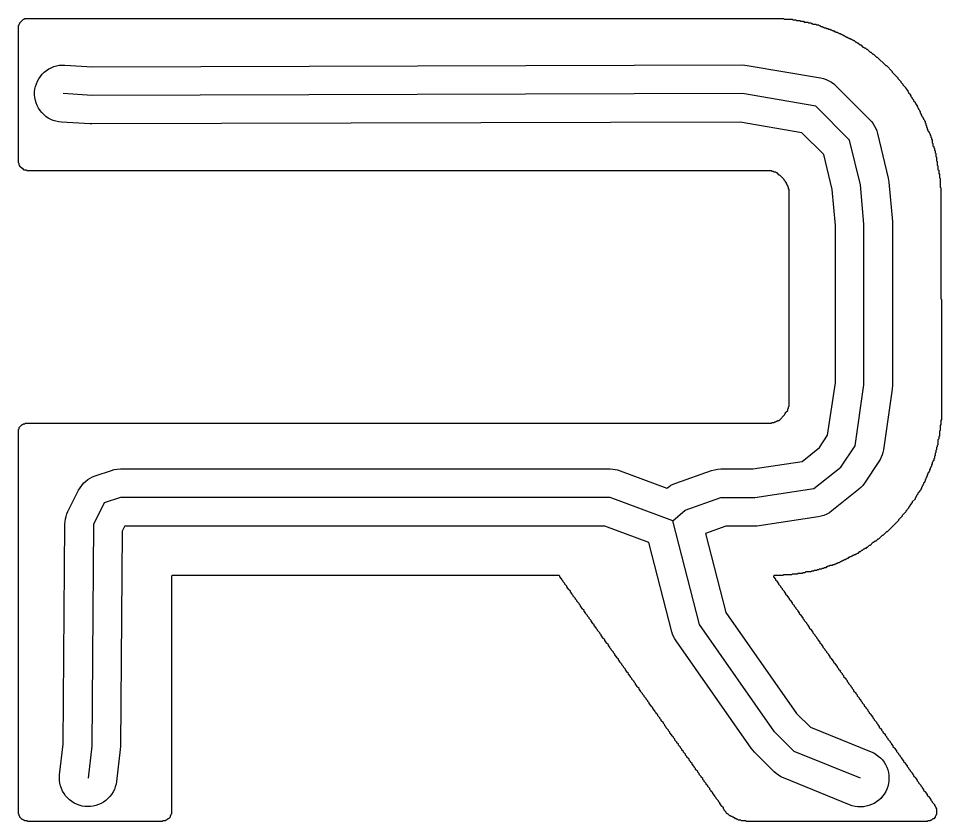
# Model space of a CAD drawing. Header units: millimetres. Extents: x 0 to 1730, y 0 to 225.
# Drawn here: x 1600.8 to 1729.9, y 56.8 to 169.1 of the extents above; entities that cross this region are included whole.
import ezdxf

# ---------------------------------------------------------------- set-up
doc = ezdxf.new("R2010")
doc.units = ezdxf.units.MM
for name, color, linetype in [('CENTERLINE', 1, 'Continuous'), ('GROOVE_8MM', 3, 'Continuous'), ('OUTLINE', 7, 'Continuous')]:
    doc.layers.add(name, color=color, linetype=linetype)

msp = doc.modelspace()

# ---------------------------------------------------------------- linework, layer by layer
at = {"layer": 'CENTERLINE'}
for points in [[(1692.3, 98.85), (1694.05, 100.35), (1699.05, 102.1), (1703.8, 102.1), (1712.05, 103.35), (1715.8, 106.35), (1717.8, 109.35), (1719.05, 117.85), (1719.05, 140.35), (1718.55, 145.85), (1717.05, 152.1), (1712.3, 156.85), (1702.05, 158.6), (1611.05, 158.35), (1607.06, 158.59)], [(1692.3, 98.85), (1683.55, 102.1), (1615.05, 102.1), (1612.8, 101.35), (1611.3, 98.35), (1611.05, 67.35), (1610.54, 62.88)], [(1718.55, 62.85), (1709.3, 66.6), (1706.55, 69.35), (1696.05, 84.35), (1692.3, 98.85)]]:
    msp.add_lwpolyline(points, dxfattribs=at)
at = {"layer": 'GROOVE_8MM'}
msp.add_lwpolyline([(1706.47, 63.77), (1703.72, 66.52), (1703.49, 66.78), (1703.27, 67.06), (1692.77, 82.06), (1692.58, 82.36), (1692.42, 82.68), (1692.28, 83.01), (1692.18, 83.35), (1688.95, 95.83), (1682.83, 98.1), (1615.7, 98.1), (1615.64, 98.08), (1615.29, 97.39), (1615.05, 67.32), (1615.02, 66.89), (1614.51, 62.42), (1614.45, 62.04), (1614.34, 61.66), (1614.21, 61.29), (1614.03, 60.94), (1613.82, 60.6), (1613.59, 60.29), (1613.32, 60.01), (1613.02, 59.75), (1612.7, 59.52), (1612.36, 59.32), (1612.01, 59.16), (1611.63, 59.03), (1611.25, 58.94), (1610.86, 58.89), (1610.47, 58.88), (1610.08, 58.91), (1609.69, 58.97), (1609.31, 59.07), (1608.94, 59.21), (1608.59, 59.38), (1608.26, 59.59), (1607.95, 59.83), (1607.66, 60.1), (1607.4, 60.39), (1607.17, 60.71), (1606.98, 61.05), (1606.82, 61.41), (1606.69, 61.78), (1606.6, 62.16), (1606.55, 62.55), (1606.54, 62.95), (1606.56, 63.34), (1607.05, 67.6), (1607.3, 98.38), (1607.32, 98.75), (1607.37, 99.11), (1607.46, 99.46), (1607.57, 99.81), (1607.72, 100.14), (1609.22, 103.14), (1609.41, 103.48), (1609.64, 103.8), (1609.9, 104.1), (1610.18, 104.37), (1610.49, 104.61), (1610.82, 104.83), (1611.17, 105), (1611.54, 105.15), (1613.79, 105.9), (1614.2, 106.01), (1614.62, 106.08), (1615.05, 106.1), (1683.55, 106.1), (1683.91, 106.08), (1684.26, 106.04), (1684.6, 105.96), (1684.94, 105.85), (1691.49, 103.42), (1691.74, 103.62), (1692.05, 103.82), (1692.38, 103.99), (1692.73, 104.13), (1697.73, 105.88), (1698.16, 106), (1698.6, 106.08), (1699.05, 106.1), (1703.5, 106.1), (1710.39, 107.14), (1712.82, 109.09), (1713.97, 110.82), (1715.05, 118.14), (1715.05, 140.17), (1714.59, 145.2), (1713.42, 150.07), (1710.37, 153.12), (1701.72, 154.6), (1611.06, 154.35), (1610.81, 154.36), (1606.82, 154.59), (1606.43, 154.64), (1606.05, 154.72), (1605.67, 154.83), (1605.31, 154.99), (1604.97, 155.18), (1604.64, 155.4), (1604.34, 155.65), (1604.07, 155.93), (1603.82, 156.23), (1603.61, 156.56), (1603.42, 156.91), (1603.28, 157.28), (1603.17, 157.65), (1603.09, 158.04), (1603.06, 158.43), (1603.06, 158.82), (1603.11, 159.21), (1603.19, 159.6), (1603.3, 159.97), (1603.46, 160.33), (1603.65, 160.68), (1603.87, 161), (1604.12, 161.3), (1604.4, 161.58), (1604.71, 161.82), (1605.03, 162.04), (1605.38, 162.22), (1605.75, 162.37), (1606.12, 162.48), (1606.51, 162.55), (1606.9, 162.58), (1607.29, 162.58), (1611.16, 162.35), (1702.04, 162.6), (1702.38, 162.59), (1702.72, 162.54), (1712.97, 160.79), (1713.37, 160.7), (1713.76, 160.57), (1714.14, 160.4), (1714.49, 160.2), (1714.82, 159.95), (1715.13, 159.68), (1719.88, 154.93), (1720.13, 154.66), (1720.35, 154.37), (1720.54, 154.05), (1720.7, 153.73), (1720.84, 153.39), (1720.94, 153.03), (1722.44, 146.78), (1722.53, 146.21), (1723.03, 140.71), (1723.05, 140.35), (1723.05, 117.85), (1723.01, 117.27), (1721.76, 108.77), (1721.69, 108.42), (1721.59, 108.08), (1721.47, 107.75), (1721.31, 107.43), (1721.13, 107.13), (1719.13, 104.13), (1718.88, 103.8), (1718.61, 103.5), (1718.3, 103.23), (1714.55, 100.23), (1714.21, 99.98), (1713.84, 99.78), (1713.46, 99.61), (1713.06, 99.48), (1712.65, 99.4), (1704.4, 98.15), (1704.1, 98.11), (1703.8, 98.1), (1699.73, 98.1), (1696.88, 97.1), (1699.74, 86.05), (1709.63, 71.93), (1711.55, 70), (1720.05, 66.56), (1720.41, 66.39), (1720.75, 66.19), (1721.06, 65.96), (1721.36, 65.7), (1721.62, 65.41), (1721.86, 65.1), (1722.06, 64.76), (1722.23, 64.41), (1722.37, 64.04), (1722.47, 63.66), (1722.53, 63.27), (1722.55, 62.88), (1722.53, 62.49), (1722.48, 62.1), (1722.39, 61.72), (1722.26, 61.35), (1722.09, 60.99), (1721.89, 60.65), (1721.66, 60.34), (1721.4, 60.04), (1721.11, 59.78), (1720.8, 59.54), (1720.46, 59.34), (1720.11, 59.17), (1719.74, 59.03), (1719.36, 58.93), (1718.97, 58.87), (1718.58, 58.85), (1718.19, 58.87), (1717.8, 58.92), (1717.42, 59.01), (1717.05, 59.14), (1707.8, 62.89), (1707.43, 63.06), (1707.09, 63.27), (1706.77, 63.5), (1706.47, 63.77)], close=True, dxfattribs=at)
at = {"layer": 'OUTLINE'}
msp.add_lwpolyline([(1709.1, 168.9), (1709.5, 168.9), (1709.6, 168.8), (1710.1, 168.8), (1710.2, 168.7), (1710.6, 168.7), (1710.7, 168.6), (1711.2, 168.6), (1711.3, 168.5), (1711.6, 168.5), (1711.7, 168.4), (1711.8, 168.4), (1711.9, 168.3), (1712.3, 168.3), (1712.4, 168.2), (1712.7, 168.2), (1712.8, 168.1), (1712.9, 168.1), (1713, 168), (1713.2, 168), (1713.3, 167.9), (1713.4, 167.9), (1713.5, 167.8), (1713.7, 167.8), (1713.8, 167.7), (1714, 167.7), (1714.1, 167.6), (1714.3, 167.6), (1714.4, 167.5), (1714.5, 167.5), (1714.6, 167.4), (1714.8, 167.4), (1714.9, 167.3), (1715, 167.3), (1715.1, 167.2), (1715.3, 167.2), (1715.4, 167.1), (1715.5, 167.1), (1715.6, 167), (1715.7, 167), (1715.8, 166.9), (1715.9, 166.9), (1716, 166.8), (1716.1, 166.8), (1716.2, 166.7), (1716.3, 166.7), (1716.4, 166.6), (1716.5, 166.6), (1716.6, 166.5), (1716.7, 166.5), (1716.8, 166.4), (1716.9, 166.4), (1717, 166.3), (1717.1, 166.3), (1717.2, 166.2), (1717.3, 166.2), (1717.4, 166.1), (1717.5, 166.1), (1717.6, 166), (1717.7, 166), (1717.9, 165.8), (1718, 165.8), (1718.1, 165.7), (1718.2, 165.7), (1718.5, 165.4), (1718.6, 165.4), (1718.9, 165.1), (1719, 165.1), (1719.1, 165), (1719.2, 165), (1719.4, 164.8), (1719.5, 164.8), (1719.9, 164.4), (1720, 164.4), (1720.3, 164.1), (1720.4, 164.1), (1720.8, 163.7), (1720.9, 163.7), (1722.1, 162.5), (1722.2, 162.5), (1723, 161.7), (1723, 161.6), (1723.8, 160.8), (1723.8, 160.7), (1724.2, 160.3), (1724.2, 160.2), (1724.5, 159.9), (1724.5, 159.8), (1724.9, 159.4), (1724.9, 159.3), (1725.2, 159), (1725.2, 158.9), (1725.3, 158.8), (1725.3, 158.7), (1725.5, 158.5), (1725.5, 158.4), (1725.6, 158.3), (1725.6, 158.2), (1725.8, 158), (1725.8, 157.9), (1726, 157.7), (1726, 157.6), (1726.2, 157.4), (1726.2, 157.3), (1726.3, 157.2), (1726.3, 157.1), (1726.5, 156.9), (1726.5, 156.8), (1726.6, 156.7), (1726.6, 156.6), (1726.7, 156.5), (1726.7, 156.4), (1726.8, 156.3), (1726.8, 156.2), (1726.9, 156.1), (1726.9, 155.9), (1727, 155.8), (1727, 155.7), (1727.1, 155.6), (1727.1, 155.5), (1727.3, 155.3), (1727.3, 155.2), (1727.4, 155.1), (1727.4, 155), (1727.5, 154.9), (1727.5, 154.8), (1727.6, 154.7), (1727.6, 154.5), (1727.7, 154.4), (1727.7, 154.2), (1727.8, 154.1), (1727.8, 153.9), (1727.9, 153.8), (1727.9, 153.6), (1728, 153.5), (1728, 153.4), (1728.1, 153.3), (1728.1, 153.2), (1728.2, 153.1), (1728.2, 153), (1728.3, 152.9), (1728.3, 152.8), (1728.4, 152.7), (1728.4, 152.5), (1728.5, 152.4), (1728.5, 152.2), (1728.6, 152.1), (1728.6, 151.7), (1728.7, 151.6), (1728.7, 151.3), (1728.8, 151.2), (1728.8, 151), (1728.9, 150.9), (1728.9, 150.7), (1729, 150.6), (1729, 150.3), (1729.1, 150.2), (1729.1, 149.8), (1729.2, 149.7), (1729.2, 149.2), (1729.3, 149.1), (1729.3, 148.6), (1729.4, 148.5), (1729.4, 148), (1729.5, 147.9), (1729.5, 147.4), (1729.6, 147.3), (1729.6, 146.8), (1729.7, 146.7), (1729.7, 145.5), (1729.8, 145.4), (1729.8, 129.9), (1729.9, 129.8), (1729.9, 113), (1729.8, 112.9), (1729.8, 112.3), (1729.7, 112.2), (1729.7, 111.5), (1729.6, 111.4), (1729.6, 110.7), (1729.5, 110.6), (1729.5, 110.3), (1729.4, 110.2), (1729.4, 109.5), (1729.3, 109.4), (1729.3, 109.2), (1729.2, 109.1), (1729.2, 108.8), (1729.1, 108.7), (1729.1, 108.4), (1729, 108.3), (1729, 108), (1728.9, 107.9), (1728.9, 107.6), (1728.8, 107.5), (1728.8, 107.3), (1728.7, 107.2), (1728.7, 107.1), (1728.6, 107), (1728.6, 106.8), (1728.5, 106.7), (1728.5, 106.5), (1728.4, 106.4), (1728.4, 106.3), (1728.3, 106.2), (1728.3, 106.1), (1728.2, 106), (1728.2, 105.8), (1728.1, 105.7), (1728.1, 105.6), (1728, 105.5), (1728, 105.4), (1727.9, 105.3), (1727.9, 105.1), (1727.8, 105), (1727.8, 104.9), (1727.7, 104.8), (1727.7, 104.7), (1727.6, 104.6), (1727.6, 104.4), (1727.5, 104.3), (1727.5, 104.2), (1727.4, 104.1), (1727.4, 104), (1727.3, 103.9), (1727.3, 103.8), (1727.2, 103.7), (1727.2, 103.6), (1727.1, 103.5), (1727.1, 103.4), (1727, 103.3), (1727, 103.2), (1726.8, 103), (1726.8, 102.9), (1726.6, 102.7), (1726.6, 102.6), (1726.4, 102.4), (1726.4, 102.3), (1726.3, 102.2), (1726.3, 102.1), (1726.2, 102), (1726.2, 101.9), (1725.8, 101.5), (1725.8, 101.4), (1725.5, 101.1), (1725.5, 101), (1725.4, 100.9), (1725.4, 100.8), (1725.3, 100.7), (1725.3, 100.6), (1724.9, 100.2), (1724.9, 100.1), (1724.4, 99.6), (1724.4, 99.5), (1723.9, 99), (1723.9, 98.9), (1722.3, 97.3), (1722.2, 97.3), (1721.7, 96.8), (1721.6, 96.8), (1721.1, 96.3), (1721, 96.3), (1720.7, 96), (1720.6, 96), (1720.4, 95.8), (1720.3, 95.8), (1719.9, 95.4), (1719.8, 95.4), (1719.5, 95.1), (1719.4, 95.1), (1719.3, 95), (1719.2, 95), (1719.1, 94.9), (1719, 94.9), (1718.8, 94.7), (1718.7, 94.7), (1718.5, 94.5), (1718.4, 94.5), (1718.2, 94.3), (1718.1, 94.3), (1718, 94.2), (1717.9, 94.2), (1717.8, 94.1), (1717.7, 94.1), (1717.6, 94), (1717.5, 94), (1717.4, 93.9), (1717.3, 93.9), (1717.2, 93.8), (1717.1, 93.8), (1717, 93.7), (1716.9, 93.7), (1716.8, 93.6), (1716.7, 93.6), (1716.6, 93.5), (1716.5, 93.5), (1716.4, 93.4), (1716.3, 93.4), (1716.2, 93.3), (1716.1, 93.3), (1716, 93.2), (1715.9, 93.2), (1715.8, 93.1), (1715.7, 93.1), (1715.6, 93), (1715.4, 93), (1715.3, 92.9), (1715.2, 92.9), (1715.1, 92.8), (1715, 92.8), (1714.9, 92.7), (1714.7, 92.7), (1714.6, 92.6), (1714.3, 92.6), (1714.2, 92.5), (1714, 92.5), (1713.9, 92.4), (1713.8, 92.4), (1713.7, 92.3), (1713.5, 92.3), (1713.4, 92.2), (1713.2, 92.2), (1713.1, 92.1), (1712.8, 92.1), (1712.7, 92), (1712.5, 92), (1712.4, 91.9), (1712.1, 91.9), (1712, 91.8), (1711.7, 91.8), (1711.6, 91.7), (1710.9, 91.7), (1710.8, 91.6), (1710.5, 91.6), (1710.4, 91.5), (1709.8, 91.5), (1709.7, 91.4), (1709, 91.4), (1708.9, 91.3), (1707.8, 91.3), (1707.7, 91.2), (1706.5, 91.2), (1706.4, 91.1), (1706.4, 91), (1706.7, 90.7), (1706.7, 90.6), (1706.9, 90.4), (1706.9, 90.3), (1707.1, 90.1), (1707.1, 90), (1707.4, 89.7), (1707.4, 89.6), (1707.6, 89.4), (1707.6, 89.3), (1707.9, 89), (1707.9, 88.9), (1708.1, 88.7), (1708.1, 88.6), (1708.3, 88.4), (1708.3, 88.3), (1708.6, 88), (1708.6, 87.9), (1708.8, 87.7), (1708.8, 87.6), (1709, 87.4), (1709, 87.3), (1709.3, 87), (1709.3, 86.9), (1709.5, 86.7), (1709.5, 86.6), (1709.8, 86.3), (1709.8, 86.2), (1710, 86), (1710, 85.9), (1710.2, 85.7), (1710.2, 85.6), (1710.5, 85.3), (1710.5, 85.2), (1710.7, 85), (1710.7, 84.9), (1711, 84.6), (1711, 84.5), (1711.2, 84.3), (1711.2, 84.2), (1711.4, 84), (1711.4, 83.9), (1711.7, 83.6), (1711.7, 83.5), (1711.9, 83.3), (1711.9, 83.2), (1712.2, 82.9), (1712.2, 82.8), (1712.4, 82.6), (1712.4, 82.5), (1712.6, 82.3), (1712.6, 82.2), (1712.9, 81.9), (1712.9, 81.8), (1713.1, 81.6), (1713.1, 81.5), (1713.3, 81.3), (1713.3, 81.2), (1713.6, 80.9), (1713.6, 80.8), (1713.8, 80.6), (1713.8, 80.5), (1714.1, 80.2), (1714.1, 80.1), (1714.3, 79.9), (1714.3, 79.8), (1714.5, 79.6), (1714.5, 79.5), (1714.8, 79.2), (1714.8, 79.1), (1715, 78.9), (1715, 78.8), (1715.3, 78.5), (1715.3, 78.4), (1715.5, 78.2), (1715.5, 78.1), (1715.7, 77.9), (1715.7, 77.8), (1716, 77.5), (1716, 77.4), (1716.2, 77.2), (1716.2, 77.1), (1716.5, 76.8), (1716.5, 76.7), (1716.7, 76.5), (1716.7, 76.4), (1716.9, 76.2), (1716.9, 76.1), (1717.2, 75.8), (1717.2, 75.7), (1717.4, 75.5), (1717.4, 75.4), (1717.6, 75.2), (1717.6, 75.1), (1717.9, 74.8), (1717.9, 74.7), (1718.1, 74.5), (1718.1, 74.4), (1718.4, 74.1), (1718.4, 74), (1718.6, 73.8), (1718.6, 73.7), (1718.8, 73.5), (1718.8, 73.4), (1719.1, 73.1), (1719.1, 73), (1719.3, 72.8), (1719.3, 72.7), (1719.6, 72.4), (1719.6, 72.3), (1719.8, 72.1), (1719.8, 72), (1720, 71.8), (1720, 71.7), (1720.3, 71.4), (1720.3, 71.3), (1720.5, 71.1), (1720.5, 71), (1720.8, 70.7), (1720.8, 70.6), (1721, 70.4), (1721, 70.3), (1721.2, 70.1), (1721.2, 70), (1721.5, 69.7), (1721.5, 69.6), (1721.7, 69.4), (1721.7, 69.3), (1722, 69), (1722, 68.9), (1722.2, 68.7), (1722.2, 68.6), (1722.4, 68.4), (1722.4, 68.3), (1722.7, 68), (1722.7, 67.9), (1722.9, 67.7), (1722.9, 67.6), (1723.1, 67.4), (1723.1, 67.3), (1723.4, 67), (1723.4, 66.9), (1723.6, 66.7), (1723.6, 66.6), (1723.9, 66.3), (1723.9, 66.2), (1724.1, 66), (1724.1, 65.9), (1724.3, 65.7), (1724.3, 65.6), (1724.6, 65.3), (1724.6, 65.2), (1724.8, 65), (1724.8, 64.9), (1725.1, 64.6), (1725.1, 64.5), (1725.3, 64.3), (1725.3, 64.2), (1725.5, 64), (1725.5, 63.9), (1725.8, 63.6), (1725.8, 63.5), (1726, 63.3), (1726, 63.2), (1726.3, 62.9), (1726.3, 62.8), (1726.5, 62.6), (1726.5, 62.5), (1726.7, 62.3), (1726.7, 62.2), (1727, 61.9), (1727, 61.8), (1727.2, 61.6), (1727.2, 61.5), (1727.4, 61.3), (1727.4, 61.2), (1727.7, 60.9), (1727.7, 60.8), (1727.9, 60.6), (1727.9, 60.5), (1728.2, 60.2), (1728.2, 60.1), (1728.4, 59.9), (1728.4, 59.8), (1728.6, 59.6), (1728.6, 59.5), (1728.9, 59.2), (1728.9, 59.1), (1729, 59), (1729, 58.9), (1729.1, 58.8), (1729.1, 58.7), (1729.2, 58.6), (1729.2, 57.8), (1729.1, 57.7), (1729.1, 57.6), (1729, 57.5), (1729, 57.4), (1728.8, 57.2), (1728.7, 57.2), (1728.5, 57), (1728.4, 57), (1728.3, 56.9), (1728, 56.9), (1727.9, 56.8), (1702.6, 56.8), (1702.5, 56.9), (1701.9, 56.9), (1701.8, 57), (1701.5, 57), (1701.4, 57.1), (1701.3, 57.1), (1701.2, 57.2), (1701.1, 57.2), (1701, 57.3), (1700.9, 57.3), (1700.8, 57.4), (1700.7, 57.4), (1700.6, 57.5), (1700.5, 57.5), (1700.4, 57.6), (1700.3, 57.6), (1700, 57.9), (1699.9, 57.9), (1699.8, 58), (1699.8, 58.1), (1699.5, 58.4), (1699.5, 58.5), (1699.4, 58.6), (1699.4, 58.7), (1699.1, 59), (1699.1, 59.1), (1698.9, 59.3), (1698.9, 59.4), (1698.7, 59.6), (1698.7, 59.7), (1698.4, 60), (1698.4, 60.1), (1698.2, 60.3), (1698.2, 60.4), (1697.9, 60.7), (1697.9, 60.8), (1697.7, 61), (1697.7, 61.1), (1697.5, 61.3), (1697.5, 61.4), (1697.2, 61.7), (1697.2, 61.8), (1697, 62), (1697, 62.1), (1696.7, 62.4), (1696.7, 62.5), (1696.5, 62.7), (1696.5, 62.8), (1696.3, 63), (1696.3, 63.1), (1696, 63.4), (1696, 63.5), (1695.8, 63.7), (1695.8, 63.8), (1695.5, 64.1), (1695.5, 64.2), (1695.3, 64.4), (1695.3, 64.5), (1695, 64.8), (1695, 64.9), (1694.8, 65.1), (1694.8, 65.2), (1694.6, 65.4), (1694.6, 65.5), (1694.3, 65.8), (1694.3, 65.9), (1694.1, 66.1), (1694.1, 66.2), (1693.8, 66.5), (1693.8, 66.6), (1693.6, 66.8), (1693.6, 66.9), (1693.4, 67.1), (1693.4, 67.2), (1693.1, 67.5), (1693.1, 67.6), (1692.9, 67.8), (1692.9, 67.9), (1692.6, 68.2), (1692.6, 68.3), (1692.4, 68.5), (1692.4, 68.6), (1692.2, 68.8), (1692.2, 68.9), (1691.9, 69.2), (1691.9, 69.3), (1691.7, 69.5), (1691.7, 69.6), (1691.4, 69.9), (1691.4, 70), (1691.2, 70.2), (1691.2, 70.3), (1691, 70.5), (1691, 70.6), (1690.7, 70.9), (1690.7, 71), (1690.5, 71.2), (1690.5, 71.3), (1690.2, 71.6), (1690.2, 71.7), (1690, 71.9), (1690, 72), (1689.8, 72.2), (1689.8, 72.3), (1689.5, 72.6), (1689.5, 72.7), (1689.3, 72.9), (1689.3, 73), (1689, 73.3), (1689, 73.4), (1688.8, 73.6), (1688.8, 73.7), (1688.6, 73.9), (1688.6, 74), (1688.3, 74.3), (1688.3, 74.4), (1688.1, 74.6), (1688.1, 74.7), (1687.8, 75), (1687.8, 75.1), (1687.6, 75.3), (1687.6, 75.4), (1687.3, 75.7), (1687.3, 75.8), (1687.1, 76), (1687.1, 76.1), (1686.9, 76.3), (1686.9, 76.4), (1686.6, 76.7), (1686.6, 76.8), (1686.4, 77), (1686.4, 77.1), (1686.1, 77.4), (1686.1, 77.5), (1685.9, 77.7), (1685.9, 77.8), (1685.7, 78), (1685.7, 78.1), (1685.4, 78.4), (1685.4, 78.5), (1685.2, 78.7), (1685.2, 78.8), (1684.9, 79.1), (1684.9, 79.2), (1684.7, 79.4), (1684.7, 79.5), (1684.5, 79.7), (1684.5, 79.8), (1684.2, 80.1), (1684.2, 80.2), (1684, 80.4), (1684, 80.5), (1683.7, 80.8), (1683.7, 80.9), (1683.5, 81.1), (1683.5, 81.2), (1683.3, 81.4), (1683.3, 81.5), (1683, 81.8), (1683, 81.9), (1682.8, 82.1), (1682.8, 82.2), (1682.5, 82.5), (1682.5, 82.6), (1682.3, 82.8), (1682.3, 82.9), (1682.1, 83.1), (1682.1, 83.2), (1681.8, 83.5), (1681.8, 83.6), (1681.6, 83.8), (1681.6, 83.9), (1681.3, 84.2), (1681.3, 84.3), (1681.1, 84.5), (1681.1, 84.6), (1680.9, 84.8), (1680.9, 84.9), (1680.6, 85.2), (1680.6, 85.3), (1680.4, 85.5), (1680.4, 85.6), (1680.1, 85.9), (1680.1, 86), (1679.9, 86.2), (1679.9, 86.3), (1679.6, 86.6), (1679.6, 86.7), (1679.4, 86.9), (1679.4, 87), (1679.2, 87.2), (1679.2, 87.3), (1678.9, 87.6), (1678.9, 87.7), (1678.7, 87.9), (1678.7, 88), (1678.4, 88.3), (1678.4, 88.4), (1678.2, 88.6), (1678.2, 88.7), (1678, 88.9), (1678, 89), (1677.7, 89.3), (1677.7, 89.4), (1677.5, 89.6), (1677.5, 89.7), (1677.2, 90), (1677.2, 90.1), (1677, 90.3), (1677, 90.4), (1676.8, 90.6), (1676.8, 90.7), (1676.5, 91), (1676.5, 91.1), (1676.4, 91.2), (1622.3, 91.2), (1622.2, 91.1), (1622.2, 57.9), (1622.1, 57.8), (1622.1, 57.7), (1622, 57.6), (1622, 57.4), (1621.8, 57.2), (1621.7, 57.2), (1621.5, 57), (1621.4, 57), (1621.3, 56.9), (1621, 56.9), (1620.9, 56.8), (1602.1, 56.8), (1602, 56.9), (1601.7, 56.9), (1601.6, 57), (1601.5, 57), (1601.4, 57.1), (1601.3, 57.1), (1601, 57.4), (1601, 57.5), (1600.9, 57.6), (1600.9, 57.8), (1600.8, 57.9), (1600.8, 111.6), (1600.9, 111.7), (1600.9, 111.9), (1601.3, 112.3), (1601.4, 112.3), (1601.5, 112.4), (1601.7, 112.4), (1601.8, 112.5), (1706.1, 112.5), (1706.2, 112.6), (1706.5, 112.6), (1706.6, 112.7), (1706.7, 112.7), (1706.8, 112.8), (1706.9, 112.8), (1707, 112.9), (1707.2, 112.9), (1708, 113.7), (1708, 113.8), (1708.1, 113.9), (1708.1, 114), (1708.4, 114.3), (1708.4, 114.5), (1708.5, 114.6), (1708.5, 114.8), (1708.6, 114.9), (1708.6, 145.2), (1708.5, 145.3), (1708.5, 145.5), (1708.4, 145.6), (1708.4, 145.7), (1708.3, 145.8), (1708.3, 145.9), (1708.2, 146), (1708.2, 146.1), (1708.1, 146.2), (1708.1, 146.3), (1707.9, 146.5), (1707.9, 146.6), (1707.3, 147.2), (1707.2, 147.2), (1706.9, 147.5), (1706.8, 147.5), (1706.7, 147.6), (1706.5, 147.6), (1706.4, 147.7), (1706.2, 147.7), (1706.1, 147.8), (1602, 147.8), (1601.9, 147.9), (1601.6, 147.9), (1601.4, 148.1), (1601.3, 148.1), (1601, 148.4), (1601, 148.5), (1600.9, 148.6), (1600.9, 148.8), (1600.8, 148.9), (1600.8, 168.1), (1600.9, 168.2), (1600.9, 168.3), (1601, 168.4), (1601, 168.5), (1601.5, 169), (1601.6, 169), (1601.7, 169.1), (1707.8, 169.1), (1707.9, 169), (1709, 169), (1709.1, 168.9)], close=True, dxfattribs=at)

doc.saveas('drawing.dxf')
